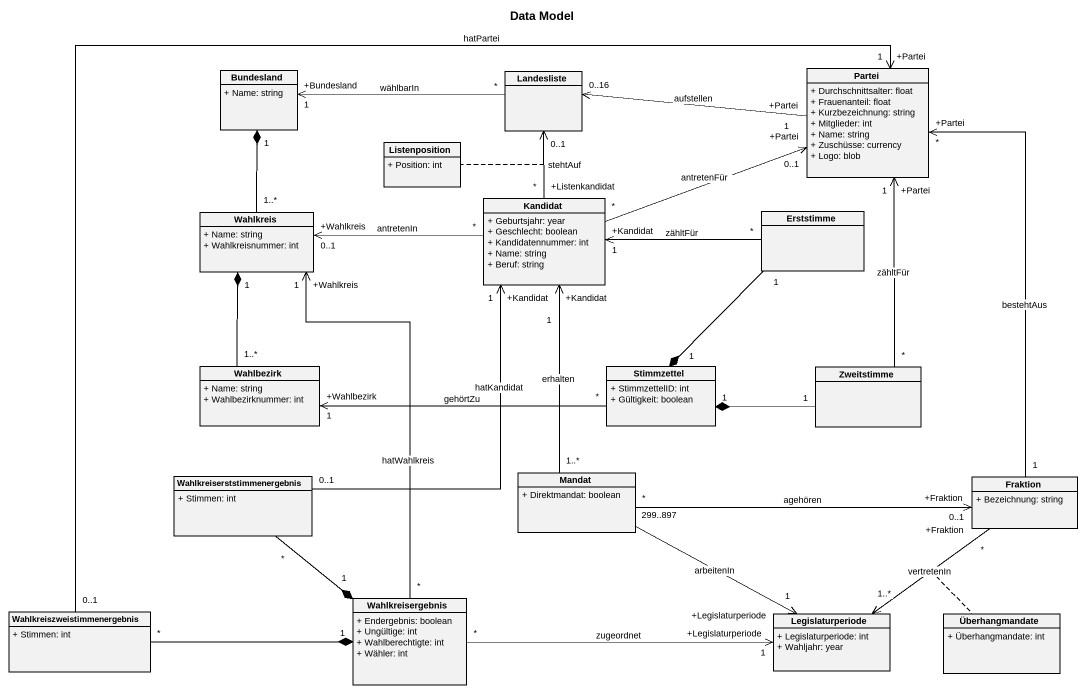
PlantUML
@startuml
title Data Model
hide circle
hide empty members
skinparam classAttributeIconSize 0
class Bundesland {
  + Name: string
}
class Landesliste
class Partei {
  + Durchschnittsalter: float
  + Frauenanteil: float
  + Kurzbezeichnung: string
  + Mitglieder: int
  + Name: string
  + Zuschüsse: currency
  + Logo: blob
}
class Listenposition {
  + Position: int
}
class Kandidat {
  + Geburtsjahr: year
  + Geschlecht: boolean
  + Kandidatennummer: int
  + Name: string
  + Beruf: string
}
class Wahlkreis {
  + Name: string
  + Wahlkreisnummer: int
}
class Erststimme
class Wahlbezirk {
  + Name: string
  + Wahlbezirknummer: int
}
class Stimmzettel {
  + StimmzettelID: int
  + Gültigkeit: boolean
}
class Zweitstimme
class Mandat {
  + Direktmandat: boolean
}
class Wahlkreiserststimmenergebnis {
  + Stimmen: int
}
class Fraktion {
  + Bezeichnung: string
}
class Wahlkreiszweistimmenergebnis {
  + Stimmen: int
}
class Wahlkreisergebnis {
  + Endergebnis: boolean
  + Ungültige: int
  + Wahlberechtigte: int
  + Wähler: int
}
class Legislaturperiode {
  + Legislaturperiode: int
  + Wahljahr: year
}
class Überhangmandate {
  + Überhangmandate: int
}
Landesliste "*" -left-> "+Bundesland\n1" Bundesland : wählbarIn
Partei "+Partei\n1" -left-> "0..16" Landesliste : aufstellen
Kandidat "+Listenkandidat\n*" -up-> "0..1" Landesliste : stehtAuf
Kandidat -up- Landesliste
(Kandidat, Landesliste) .. Listenposition
Kandidat "*" -right-> "+Partei\n0..1" Partei : antretenFür
Kandidat "*" -left-> "+Wahlkreis\n0..1" Wahlkreis : antretenIn
Kandidat "+Kandidat\n1" <-- "1..*" Mandat : erhalten
Wahlkreis "1..*" -up-* "1" Bundesland
Erststimme "*" -left-> "+Kandidat\n1" Kandidat : zähltFür
Erststimme "1" --* "1" Stimmzettel
Wahlbezirk "1..*" -up-* "1" Wahlkreis
Wahlbezirk "+Wahlbezirk\n1" <-right- "*" Stimmzettel : gehörtZu
Zweitstimme "*" -up-> "+Partei\n1" Partei : zähltFür
Zweitstimme "1" -left-* "1" Stimmzettel
Mandat "*" -right-> "+Fraktion\n0..1" Fraktion : agehören
Mandat "299..897" -right-> "+Legislaturperiode\n1" Legislaturperiode : arbeitenIn
Wahlkreiserststimmenergebnis "0..1" -up-> "+Kandidat\n1" Kandidat : hatKandidat
Wahlkreiserststimmenergebnis "*" --* "1" Wahlkreisergebnis
Fraktion "1" -up-> "+Partei\n*" Partei : bestehtAus
Fraktion "+Fraktion\n*" --> "1..*" Legislaturperiode : vertretenIn
(Fraktion, Legislaturperiode) .. Überhangmandate
Wahlkreiszweistimmenergebnis "0..1" -up-> "+Partei\n1" Partei : hatPartei
Wahlkreiszweistimmenergebnis "*" -right-* "1" Wahlkreisergebnis
Wahlkreisergebnis "*" -up-> "+Wahlkreis\n1" Wahlkreis : hatWahlkreis
Wahlkreisergebnis "*" -right-> "+Legislaturperiode\n1" Legislaturperiode : zugeordnet
@enduml
